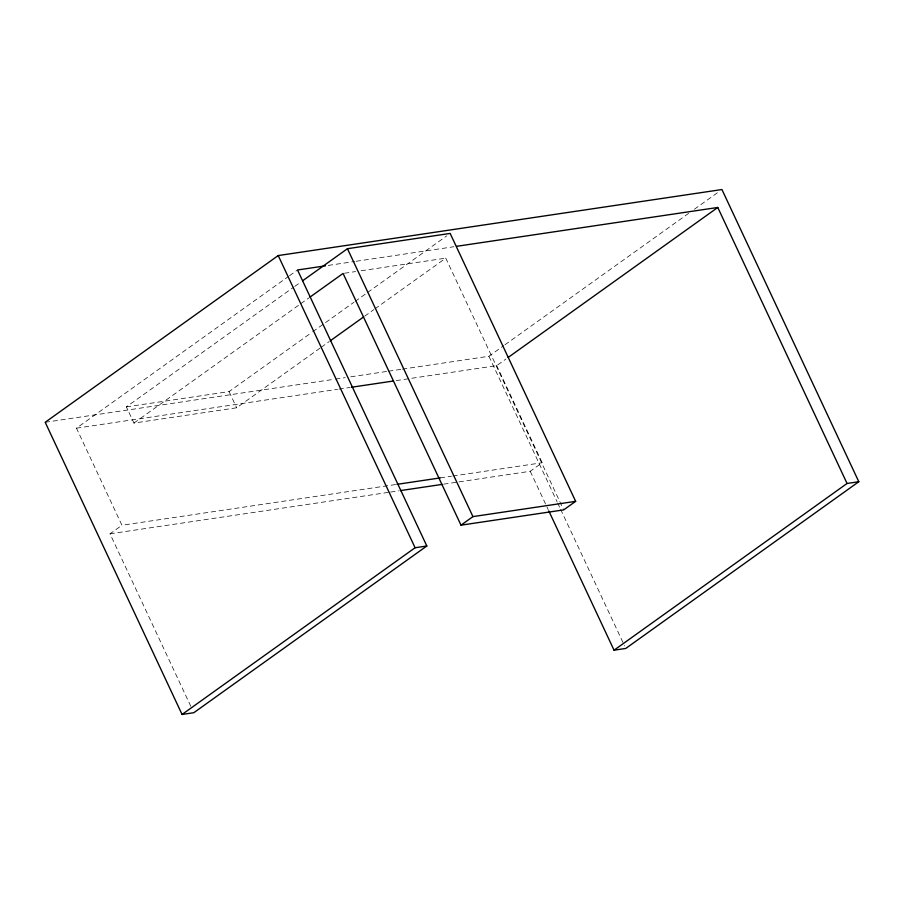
<?xml version="1.0" encoding="UTF-8"?>
<svg xmlns="http://www.w3.org/2000/svg" width="904" height="904" viewBox="0 0 904 904"><rect width="100%" height="100%" fill="white"/><g stroke="black" fill="none" stroke-linecap="round" stroke-linejoin="round"><path stroke-width="0.68" stroke-dasharray="4.52 3.39" d="M395.59 484.544L121.95 525.258L76.467 428.168L288.376 276.545M289.517 275.731L297.54 269.991M320.072 348.096L236.656 407.783L133.95 423.061L126.368 406.879L293.608 287.223M294.749 286.41L300.478 282.308M133.95 423.061L299.653 304.512M300.795 303.687L308.795 297.97M126.368 406.879L229.074 391.601L311.541 332.593M312.694 331.768L353.927 302.264M355.069 301.45L366.527 293.258M367.668 292.433L446.712 235.887M321.214 347.283L329.214 341.554M364.64 316.208L373.781 309.665M374.923 308.852L445.774 258.16L563.689 509.879M190.812 706.329L110.005 533.812L121.95 525.258M402.404 369.137L488.906 356.255L503.833 345.588M504.986 344.763L688.645 213.355M694.385 209.242L718.488 191.998M396.178 380.595L496.703 365.634L505.867 359.08M459.029 481.877L530.23 471.278L542.185 462.735L496.703 365.634M328.254 265.426L354.775 261.471M356.176 261.267L453.91 246.724M344.458 273.234L355.566 271.584M361.114 270.748L445.774 258.16M45.2 422.281L334.028 379.307M335.429 379.092L345.192 377.646M350.775 376.81L387.048 371.42M388.449 371.205L401.003 369.34M76.467 428.168L337.542 389.319M338.943 389.115L350.108 387.454M440.271 477.9L451.435 476.238M452.836 476.024L542.185 462.735M110.005 533.812L389.228 492.262M390.618 492.058L399.003 490.815M443.672 484.16L457.639 482.081M488.906 356.255L557.045 501.709M557.644 502.986L560.039 508.093M560.627 509.37L624.585 645.897M530.23 471.278L548.197 509.619M229.074 391.601L236.656 407.783"/><path stroke-width="1.36" d="M548.796 510.896L614.042 650.191L625.783 648.439L858.8 481.719L721.934 189.535L278.217 255.561L45.2 422.281L182.066 714.465L193.806 712.714L426.824 545.993L297.54 269.991L325.463 265.832M302.772 280.669L347.441 248.702L450.147 233.424L575.645 501.336L563.689 509.879L460.995 525.167L343.079 273.437L309.936 297.145M330.356 340.74L363.498 317.022M508.161 357.442L717.776 207.468L847.059 483.47L858.8 481.719M182.066 714.465L415.094 547.745L426.824 545.993M460.995 525.167L472.939 516.613L575.645 501.336M614.042 650.191L847.059 483.47M456.701 246.306L717.776 207.468M351.509 387.24L393.387 381.013M396.992 484.341L440.271 477.9M400.393 490.601L442.282 484.374M347.441 248.702L472.939 516.613M278.217 255.561L415.094 547.745"/></g></svg>
